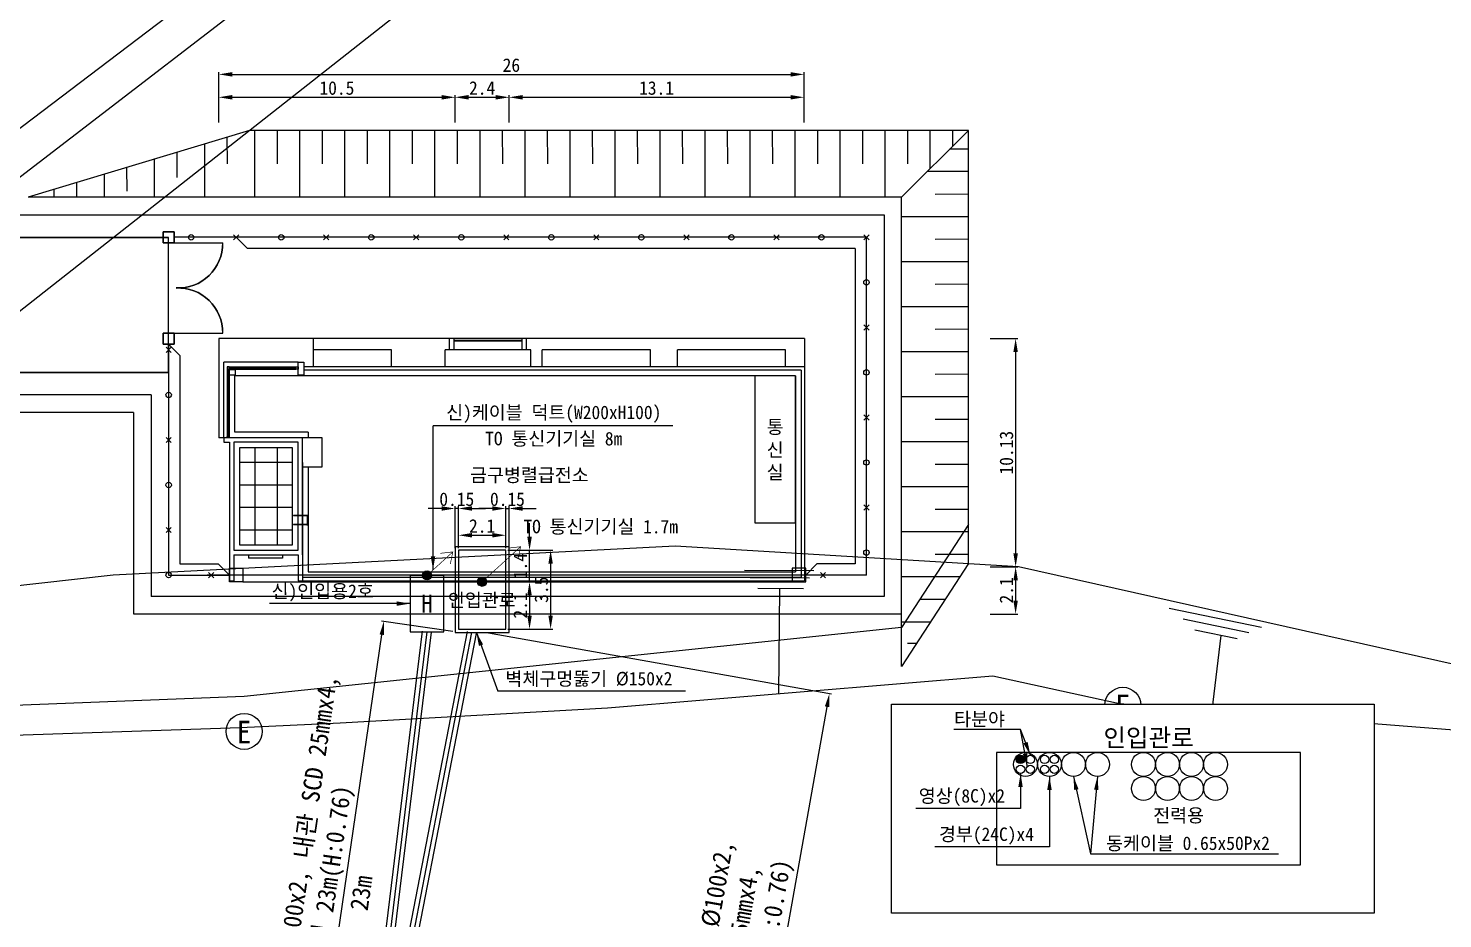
# Model space of a CAD drawing. Extents: x -230 to 359, y 103089 to 103233.
# Drawn here: x 41.6 to 104.4, y 103124.4 to 103164 of the extents above; entities that cross this region are included whole.
import ezdxf
from ezdxf.enums import TextEntityAlignment as Align

# ---------------------------------------------------------------- set-up
doc = ezdxf.new("R2010")
doc.units = 0
doc.header["$MEASUREMENT"] = 0
doc.layers.get('DEFPOINTS').update_dxf_attribs({"linetype": 'CONTINUOUS'})
for name, color, linetype in [('TX-LINE', 2, 'CONTINUOUS'), ('TZ-BASE', 253, 'CONTINUOUS'), ('TZ-DIMS', 1, 'CONTINUOUS'), ('TZ-LEAL', 1, 'CONTINUOUS'), ('TZ-LINE', 7, 'CONTINUOUS'), ('TZ-TEX2', 3, 'CONTINUOUS'), ('TZ-TEXT', 6, 'CONTINUOUS')]:
    doc.layers.add(name, color=color, linetype=linetype)
doc.styles.add('GR', font='GulimChe.ttf')
doc.styles.get("Standard").update_dxf_attribs({"font": 'GulimChe.ttf'})
doc.linetypes.add('XXO_LINE', pattern='A,2.5,["X",Standard,S=1,R=0,X=-1,Y=-0.5],5,["X",Standard,S=1,R=0,X=-1,Y=-0.5],5,-0.5,[133,GulimChe.ttf,S=0.5,R=0,X=-0.5,Y=0],-0.5,2.5', length=16)
doc.linetypes.add('ZIGZAG', pattern='A,0.00254,-5.08,[131,ltypeshp.shx,S=5.08,R=0,X=-5.08,Y=0],-10.16,[131,ltypeshp.shx,S=5.08,R=180,X=5.08,Y=0],-5.08', length=20.32254)
doc.dimstyles.new('D200', dxfattribs={"dimscale": 0.2, "dimtxt": 3, "dimasz": 3, "dimexe": 0.5, "dimexo": 0.5, "dimgap": 0.5, "dimtad": 1, "dimdec": 0, "dimzin": 1, "dimdsep": 46, "dimlunit": 6, "dimtxsty": 'Standard', "dimcen": 1, "dimclrd": 1, "dimclre": 1, "dimclrt": 3, "dimadec": 0, "dimazin": 0, "dimtfac": 1, "dimtdec": 0, "dimtix": 1, "dimtmove": 2, "dimatfit": 3, "dimfxl": 0, "dimtvp": 2, "dimlwd": -1, "dimlwe": -1, "dimarcsym": 0})

# ---------------------------------------------------------------- blocks, each defined once
blk = doc.blocks.new('*D9')
at = {"layer": 'DEFPOINTS', "color": 0, "ltscale": 2}
for p in [(76.046, 103161.917), (50.046, 103159.68, 0), (76.046, 103159.68, 0)]:
    blk.add_point(p, dxfattribs=at)
at = {"layer": 'TZ-DIMS', "color": 1, "ltscale": 2}
for p, q in [((50.046, 103159.78), (50.046, 103162.017)), ((50.646, 103161.917), (75.446, 103161.917)), ((76.046, 103159.78), (76.046, 103162.017))]:
    blk.add_line(p, q, dxfattribs=at)
for points in [[(50.646, 103162.017), (50.646, 103161.817), (50.046, 103161.917)], [(75.446, 103162.017), (75.446, 103161.817), (76.046, 103161.917)]]:
    blk.add_solid(points, dxfattribs=at)
at = {"layer": 'TZ-DIMS', "color": 3, "ltscale": 2, "insert": (63.046, 103162.324), "char_height": 0.6, "attachment_point": 5}
blk.add_mtext('26', dxfattribs=at)
blk = doc.blocks.new('*D10')
at = {"layer": 'DEFPOINTS', "color": 0}
for p in [(60.546, 103160.899), (50.046, 103159.68, 0), (60.546, 103159.68, 0)]:
    blk.add_point(p, dxfattribs=at)
at = {"layer": 'TZ-DIMS', "color": 1}
for p, q in [((50.046, 103159.78), (50.046, 103160.999)), ((50.646, 103160.899), (59.946, 103160.899)), ((60.546, 103159.78), (60.546, 103160.999))]:
    blk.add_line(p, q, dxfattribs=at)
for points in [[(50.646, 103160.999), (50.646, 103160.799), (50.046, 103160.899)], [(59.946, 103160.999), (59.946, 103160.799), (60.546, 103160.899)]]:
    blk.add_solid(points, dxfattribs=at)
at = {"layer": 'TZ-DIMS', "color": 3, "insert": (55.296, 103161.307), "char_height": 0.6, "attachment_point": 5}
blk.add_mtext('10.5', dxfattribs=at)
blk = doc.blocks.new('*D11')
at = {"layer": 'DEFPOINTS', "color": 0}
for p in [(62.946, 103160.899), (60.546, 103159.68, 0), (62.946, 103159.68, 0)]:
    blk.add_point(p, dxfattribs=at)
at = {"layer": 'TZ-DIMS', "color": 1}
for p, q in [((60.546, 103159.78), (60.546, 103160.999)), ((61.146, 103160.899), (62.346, 103160.899)), ((62.946, 103159.78), (62.946, 103160.999))]:
    blk.add_line(p, q, dxfattribs=at)
for points in [[(61.146, 103160.999), (61.146, 103160.799), (60.546, 103160.899)], [(62.346, 103160.999), (62.346, 103160.799), (62.946, 103160.899)]]:
    blk.add_solid(points, dxfattribs=at)
at = {"layer": 'TZ-DIMS', "color": 3, "insert": (61.746, 103161.306), "char_height": 0.6, "attachment_point": 5}
blk.add_mtext('2.4', dxfattribs=at)
blk = doc.blocks.new('*D12')
at = {"layer": 'DEFPOINTS', "color": 0}
for p in [(76.046, 103160.899), (62.946, 103159.68, 0), (76.046, 103159.68, 0)]:
    blk.add_point(p, dxfattribs=at)
at = {"layer": 'TZ-DIMS', "color": 1}
for p, q in [((62.946, 103159.78), (62.946, 103160.999)), ((63.546, 103160.899), (75.446, 103160.899)), ((76.046, 103159.78), (76.046, 103160.999))]:
    blk.add_line(p, q, dxfattribs=at)
for points in [[(63.546, 103160.999), (63.546, 103160.799), (62.946, 103160.899)], [(75.446, 103160.999), (75.446, 103160.799), (76.046, 103160.899)]]:
    blk.add_solid(points, dxfattribs=at)
at = {"layer": 'TZ-DIMS', "color": 3, "insert": (69.496, 103161.307), "char_height": 0.6, "attachment_point": 5}
blk.add_mtext('13.1', dxfattribs=at)
blk = doc.blocks.new('*D13')
at = {"layer": 'DEFPOINTS', "color": 0}
for p in [(84.215, 103150.18, 0), (84.215, 103140.05, 0), (85.447, 103140.05)]:
    blk.add_point(p, dxfattribs=at)
at = {"layer": 'TZ-DIMS', "color": 1}
for p, q in [((84.315, 103150.18), (85.547, 103150.18)), ((85.447, 103149.58), (85.447, 103140.65)), ((84.315, 103140.05), (85.547, 103140.05))]:
    blk.add_line(p, q, dxfattribs=at)
for points in [[(85.347, 103149.58), (85.547, 103149.58), (85.447, 103150.18)], [(85.347, 103140.65), (85.547, 103140.65), (85.447, 103140.05)]]:
    blk.add_solid(points, dxfattribs=at)
at = {"layer": 'TZ-DIMS', "color": 3, "insert": (85.039, 103145.115), "char_height": 0.6, "attachment_point": 5, "rotation": 90}
blk.add_mtext('10.13', dxfattribs=at)
blk = doc.blocks.new('*D14')
at = {"layer": 'DEFPOINTS', "color": 0}
for p in [(84.215, 103140.05, 0), (84.215, 103137.95, 0), (85.447, 103137.95)]:
    blk.add_point(p, dxfattribs=at)
at = {"layer": 'TZ-DIMS', "color": 1}
for p, q in [((84.315, 103140.05), (85.547, 103140.05)), ((85.447, 103139.45), (85.447, 103138.55)), ((84.315, 103137.95), (85.547, 103137.95))]:
    blk.add_line(p, q, dxfattribs=at)
for points in [[(85.347, 103139.45), (85.547, 103139.45), (85.447, 103140.05)], [(85.347, 103138.55), (85.547, 103138.55), (85.447, 103137.95)]]:
    blk.add_solid(points, dxfattribs=at)
at = {"layer": 'TZ-DIMS', "color": 3, "insert": (85.039, 103139), "char_height": 0.6, "attachment_point": 5, "rotation": 90}
blk.add_mtext('2.1', dxfattribs=at)
blk = doc.blocks.new('*D17')
at = {"layer": 'DEFPOINTS', "color": 0}
for p in [(62.796, 103139.38, 0), (62.796, 103137.28, 0), (63.853, 103137.28)]:
    blk.add_point(p, dxfattribs=at)
at = {"layer": 'TZ-DIMS', "color": 1}
for p, q in [((62.896, 103139.38), (63.953, 103139.38)), ((63.853, 103138.78), (63.853, 103137.88)), ((62.896, 103137.28), (63.953, 103137.28))]:
    blk.add_line(p, q, dxfattribs=at)
for points in [[(63.753, 103138.78), (63.953, 103138.78), (63.853, 103139.38)], [(63.753, 103137.88), (63.953, 103137.88), (63.853, 103137.28)]]:
    blk.add_solid(points, dxfattribs=at)
at = {"layer": 'TZ-DIMS', "color": 3, "insert": (63.445, 103138.33), "char_height": 0.6, "attachment_point": 5, "rotation": 90}
blk.add_mtext('2.1', dxfattribs=at)
blk = doc.blocks.new('*D18')
at = {"layer": 'DEFPOINTS', "color": 0}
for p in [(62.796, 103140.78, 0), (63.853, 103140.78), (62.796, 103139.38, 0)]:
    blk.add_point(p, dxfattribs=at)
at = {"layer": 'TZ-DIMS', "color": 1}
for p, q in [((63.853, 103141.38), (63.853, 103141.98)), ((62.896, 103140.78), (63.953, 103140.78)), ((63.853, 103139.38), (63.853, 103140.78)), ((62.896, 103139.38), (63.953, 103139.38)), ((63.853, 103138.78), (63.853, 103138.18))]:
    blk.add_line(p, q, dxfattribs=at)
for points in [[(63.753, 103141.38), (63.953, 103141.38), (63.853, 103140.78)], [(63.753, 103138.78), (63.953, 103138.78), (63.853, 103139.38)]]:
    blk.add_solid(points, dxfattribs=at)
at = {"layer": 'TZ-DIMS', "color": 3, "insert": (63.445, 103140.08), "char_height": 0.6, "attachment_point": 5, "rotation": 90}
blk.add_mtext('1.4', dxfattribs=at)
blk = doc.blocks.new('*D19')
at = {"layer": 'DEFPOINTS', "color": 0}
for p in [(62.796, 103140.78, 0), (62.796, 103137.28, 0), (64.789, 103137.28)]:
    blk.add_point(p, dxfattribs=at)
at = {"layer": 'TZ-DIMS', "color": 1}
for p, q in [((62.896, 103140.78), (64.889, 103140.78)), ((64.789, 103140.18), (64.789, 103137.88)), ((62.896, 103137.28), (64.889, 103137.28))]:
    blk.add_line(p, q, dxfattribs=at)
for points in [[(64.689, 103140.18), (64.889, 103140.18), (64.789, 103140.78)], [(64.689, 103137.88), (64.889, 103137.88), (64.789, 103137.28)]]:
    blk.add_solid(points, dxfattribs=at)
at = {"layer": 'TZ-DIMS', "color": 3, "insert": (64.381, 103139.03), "char_height": 0.6, "attachment_point": 5, "rotation": 90}
blk.add_mtext('3.5', dxfattribs=at)
blk = doc.blocks.new('*D20')
at = {"layer": 'DEFPOINTS', "color": 0}
for p in [(62.796, 103141.449), (60.696, 103140.78, 0), (62.796, 103140.78, 0)]:
    blk.add_point(p, dxfattribs=at)
at = {"layer": 'TZ-DIMS', "color": 1}
for p, q in [((60.696, 103140.88), (60.696, 103141.549)), ((61.296, 103141.449), (62.196, 103141.449)), ((62.796, 103140.88), (62.796, 103141.549))]:
    blk.add_line(p, q, dxfattribs=at)
for points in [[(61.296, 103141.549), (61.296, 103141.349), (60.696, 103141.449)], [(62.196, 103141.549), (62.196, 103141.349), (62.796, 103141.449)]]:
    blk.add_solid(points, dxfattribs=at)
at = {"layer": 'TZ-DIMS', "color": 3, "insert": (61.746, 103141.857), "char_height": 0.6, "attachment_point": 5}
blk.add_mtext('2.1', dxfattribs=at)
blk = doc.blocks.new('*D21')
at = {"layer": 'DEFPOINTS', "color": 0}
for p in [(60.546, 103142.637), (60.546, 103140.78, 0), (60.696, 103140.78, 0)]:
    blk.add_point(p, dxfattribs=at)
at = {"layer": 'TZ-DIMS', "color": 1}
for p, q in [((59.946, 103142.637), (59.346, 103142.637)), ((60.546, 103140.88), (60.546, 103142.737)), ((60.696, 103142.637), (60.546, 103142.637)), ((60.696, 103140.88), (60.696, 103142.737)), ((61.296, 103142.637), (61.896, 103142.637))]:
    blk.add_line(p, q, dxfattribs=at)
for points in [[(59.946, 103142.737), (59.946, 103142.537), (60.546, 103142.637)], [(61.296, 103142.737), (61.296, 103142.537), (60.696, 103142.637)]]:
    blk.add_solid(points, dxfattribs=at)
at = {"layer": 'TZ-DIMS', "color": 3, "insert": (60.621, 103143.045), "char_height": 0.6, "attachment_point": 5}
blk.add_mtext('0.15', dxfattribs=at)
blk = doc.blocks.new('*D22')
at = {"layer": 'DEFPOINTS', "color": 0}
for p in [(62.946, 103142.637), (62.796, 103140.78, 0), (62.946, 103140.78, 0)]:
    blk.add_point(p, dxfattribs=at)
at = {"layer": 'TZ-DIMS', "color": 1}
for p, q in [((62.196, 103142.637), (61.596, 103142.637)), ((62.796, 103140.88), (62.796, 103142.737)), ((62.796, 103142.637), (62.946, 103142.637)), ((62.946, 103140.88), (62.946, 103142.737)), ((63.546, 103142.637), (64.146, 103142.637))]:
    blk.add_line(p, q, dxfattribs=at)
for points in [[(62.196, 103142.737), (62.196, 103142.537), (62.796, 103142.637)], [(63.546, 103142.737), (63.546, 103142.537), (62.946, 103142.637)]]:
    blk.add_solid(points, dxfattribs=at)
at = {"layer": 'TZ-DIMS', "color": 3, "insert": (62.871, 103143.045), "char_height": 0.6, "attachment_point": 5}
blk.add_mtext('0.15', dxfattribs=at)
blk = doc.blocks.new('*D25')
at = {"layer": 'DEFPOINTS', "color": 0, "ltscale": 2}
for p in [(57.38, 103137.625), (60.549, 103137.163), (57.056, 103113.251)]:
    blk.add_point(p, dxfattribs=at)
at = {"layer": 'TZ-TEXT', "color": 1, "ltscale": 2}
for p, q in [((60.45, 103137.177), (57.281, 103137.64)), ((53.974, 103114.308), (57.293, 103137.032)), ((56.957, 103113.266), (53.788, 103113.728))]:
    blk.add_line(p, q, dxfattribs=at)
for points in [[(57.194, 103137.046), (57.392, 103137.017), (57.38, 103137.625)], [(53.875, 103114.322), (54.073, 103114.293), (53.887, 103113.714)]]:
    blk.add_solid(points, dxfattribs=at)
at = {"layer": 'TZ-TEXT', "color": 3, "ltscale": 2, "insert": (54.332, 103125.86), "char_height": 0.8, "attachment_point": 5, "rotation": 81.69017}
blk.add_mtext('{\\C6;신) 직매 FC Ø100x2, 내관 SCD 25mmx4,\\P터파기 23m(H:0.76)}', dxfattribs=at)
blk = doc.blocks.new('*D43')
at = {"layer": 'DEFPOINTS', "color": 0, "ltscale": 2}
for p in [(61.932, 103137.13), (77.176, 103134.422), (57.651, 103113.025)]:
    blk.add_point(p, dxfattribs=at)
at = {"layer": 'TZ-TEXT', "color": 1, "ltscale": 2}
for p, q in [((62.03, 103137.112), (77.274, 103134.405)), ((73, 103110.909), (77.071, 103133.832)), ((57.749, 103113.008), (72.993, 103110.301))]:
    blk.add_line(p, q, dxfattribs=at)
for points in [[(76.972, 103133.849), (77.169, 103133.814), (77.176, 103134.422)], [(72.901, 103110.926), (73.098, 103110.891), (72.895, 103110.318)]]:
    blk.add_solid(points, dxfattribs=at)
at = {"layer": 'TZ-TEXT', "color": 3, "ltscale": 2, "insert": (73.067, 103122.72), "char_height": 0.8, "attachment_point": 5, "rotation": 79.92957}
blk.add_mtext('{\\C6;신) 직매 FC Ø100x2,\\P내관 SCD 25mmx4,\\P터파기 23m(H:0.76)}', dxfattribs=at)

msp = doc.modelspace()

# ---------------------------------------------------------------- hatches: boundary and pattern name
at = {"layer": 'TZ-LINE'}
h = msp.add_hatch(color=256, dxfattribs=at)
h.dxf.hatch_style = 1
h.paths.add_polyline_path([(59.099, 103139.663, 1), (59.499, 103139.663, 1)])
h = msp.add_hatch(color=256, dxfattribs=at)
h.dxf.hatch_style = 1
h.paths.add_polyline_path([(61.546, 103139.38, 1), (61.946, 103139.38, 1)])

# ---------------------------------------------------------------- linework, layer by layer
at = {"layer": 'TZ-BASE'}
for p, q in [((83.351, 103159.428), (51.409, 103159.428)), ((83.351, 103159.428), (80.381, 103156.458)), ((83.351, 103141.923), (83.351, 103159.428)), ((83.351, 103140.191), (83.351, 103159.428)), ((80.381, 103156.458), (41.585, 103156.458)), ((80.381, 103137.358), (80.381, 103156.458)), ((80.381, 103135.626), (80.381, 103156.458)), ((30.889, 103155.678), (79.601, 103155.678)), ((79.601, 103155.678), (79.601, 103138.732)), ((79.601, 103155.678), (79.601, 103138.732)), ((50.705, 103154.564), (50.937, 103154.795)), ((50.705, 103154.795), (50.937, 103154.564)), ((54.705, 103154.564), (54.937, 103154.795)), ((54.705, 103154.795), (54.937, 103154.564)), ((58.705, 103154.564), (58.937, 103154.795)), ((58.705, 103154.795), (58.937, 103154.564)), ((62.705, 103154.564), (62.937, 103154.795)), ((62.705, 103154.795), (62.937, 103154.564)), ((66.705, 103154.564), (66.937, 103154.795)), ((66.705, 103154.795), (66.937, 103154.564)), ((70.705, 103154.564), (70.937, 103154.795)), ((70.705, 103154.795), (70.937, 103154.564)), ((74.705, 103154.795), (74.937, 103154.564)), ((74.705, 103154.564), (74.937, 103154.795)), ((78.705, 103154.564), (78.937, 103154.795)), ((78.705, 103154.795), (78.937, 103154.564)), ((26.796, 103154.678), (47.821, 103154.678)), ((47.816, 103148.678), (47.821, 103154.678)), ((47.821, 103154.43), (50.221, 103154.43)), ((78.821, 103154.68), (48.071, 103154.68)), ((50.821, 103154.68), (51.321, 103154.18)), ((78.321, 103154.18), (51.321, 103154.18)), ((78.821, 103139.68), (78.821, 103154.68)), ((78.705, 103150.564), (78.937, 103150.795)), ((78.705, 103150.795), (78.937, 103150.564)), ((47.705, 103149.564), (47.937, 103149.795)), ((47.705, 103149.795), (47.937, 103149.564)), ((47.821, 103149.93), (47.821, 103139.68)), ((47.821, 103149.93), (48.321, 103149.43)), ((54.246, 103150.18, 0), (50.046, 103150.18, 0)), ((50.046, 103150.18, 0), (50.046, 103145.78, 0)), ((76.071, 103150.18, 0), (53.771, 103150.18, 0)), ((54.246, 103150.18, 0), (54.246, 103148.93, 0)), ((63.721, 103150.18, 0), (60.301, 103150.18, 0)), ((60.301, 103149.68, 0), (60.301, 103150.18, 0)), ((60.501, 103149.68, 0), (60.501, 103150.18, 0)), ((60.501, 103150.11, 0), (63.521, 103150.11, 0)), ((60.501, 103150.09, 0), (63.521, 103150.09, 0)), ((63.521, 103149.68, 0), (63.521, 103150.18, 0)), ((63.721, 103149.68, 0), (63.721, 103150.18, 0)), ((76.071, 103150.18, 0), (76.071, 103148.93, 0)), ((50.271, 103145.78, 0), (50.271, 103149.13, 0)), ((53.571, 103149.13, 0), (50.271, 103149.13, 0)), ((57.721, 103149.68, 0), (54.246, 103149.68, 0)), ((57.721, 103148.93, 0), (57.721, 103149.68, 0)), ((63.911, 103149.68, 0), (60.111, 103149.68, 0)), ((60.111, 103148.93, 0), (60.111, 103149.68, 0)), ((63.911, 103148.93, 0), (63.911, 103149.68, -0.001)), ((69.221, 103149.68, 0), (64.421, 103149.68, 0)), ((64.421, 103148.93, 0), (64.421, 103149.68, 0)), ((69.221, 103148.93, 0), (69.221, 103149.68, 0)), ((75.221, 103149.68, 0), (70.421, 103149.68, 0)), ((70.421, 103148.93, 0), (70.421, 103149.68, 0)), ((75.221, 103148.93, 0), (75.221, 103149.68, 0)), ((47.821, 103148.678), (16.485, 103148.678)), ((50.416, 103148.83, 0), (50.416, 103145.83, 0)), ((50.456, 103148.83, 0), (50.456, 103145.83, 0)), ((50.476, 103148.83, 0), (50.476, 103145.83, 0)), ((50.516, 103148.93, 0), (53.471, 103148.93, 0)), ((50.516, 103148.89, 0), (53.471, 103148.89, 0)), ((50.516, 103148.87, 0), (53.471, 103148.87, 0)), ((50.516, 103148.83, 0), (53.471, 103148.83, 0)), ((50.516, 103148.83, 0), (50.516, 103145.83, 0)), ((75.671, 103148.53, 0), (50.766, 103148.53, 0)), ((50.766, 103146.03, 0), (50.766, 103148.53, 0)), ((76.071, 103148.93, 0), (53.821, 103148.93, 0)), ((75.921, 103148.78, 0), (53.821, 103148.78, 0)), ((75.671, 103148.53, 0), (75.671, 103139.83, 0)), ((75.921, 103148.78, 0), (75.921, 103139.58, 0)), ((76.071, 103148.93, 0), (76.071, 103139.43, 0)), ((47.041, 103147.678), (15.455, 103147.678)), ((47.041, 103147.678), (47.041, 103138.732)), ((46.261, 103146.898), (24.676, 103146.898)), ((46.261, 103146.898), (46.261, 103137.952)), ((78.705, 103146.564), (78.937, 103146.795)), ((78.705, 103146.795), (78.937, 103146.564)), ((54.021, 103146.03, 0), (50.766, 103146.03, 0)), ((54.021, 103146.03, 0), (54.021, 103145.78, 0)), ((47.705, 103145.795), (47.937, 103145.564)), ((47.705, 103145.564), (47.937, 103145.795)), ((50.271, 103145.78, 0), (50.046, 103145.78, 0)), ((53.771, 103145.78, 0), (50.271, 103145.78, 0)), ((50.271, 103145.78, 0), (50.271, 103145.58, 0)), ((50.271, 103145.58, 0), (50.521, 103145.58, 0)), ((53.771, 103145.78, 0), (50.521, 103145.78, 0)), ((50.521, 103145.58, 0), (50.521, 103139.43, 0)), ((50.721, 103145.58, 0), (50.721, 103140.78, 0)), ((53.571, 103145.58, 0), (50.721, 103145.58, 0)), ((53.321, 103145.33, 0), (50.971, 103145.33, 0)), ((50.971, 103145.33, 0), (50.971, 103141.03, 0)), ((51.646, 103145.33, 0), (51.646, 103141.03, 0)), ((52.646, 103145.33, 0), (52.646, 103141.03, 0)), ((53.321, 103141.03, 0), (53.321, 103145.33, 0)), ((53.571, 103140.78, 0), (53.571, 103145.58, 0)), ((53.771, 103140.58, 0), (53.771, 103145.78, 0)), ((53.321, 103144.68, 0), (50.971, 103144.68, 0)), ((53.771, 103144.68, 0), (53.771, 103139.43, 0)), ((54.021, 103144.48, 0), (54.021, 103139.83, 0)), ((53.321, 103143.68, 0), (50.971, 103143.68, 0)), ((53.321, 103142.68, 0), (50.971, 103142.68, 0)), ((53.965, 103142.328, 0), (53.373, 103142.328, 0)), ((53.373, 103142.306, 0), (53.373, 103142.328, 0)), ((53.373, 103142.328, 0), (53.373, 103142.306, 0)), ((53.965, 103142.306, 0), (53.373, 103142.306, 0)), ((53.965, 103142.328, 0), (53.771, 103142.328, 0)), ((53.965, 103142.306, 0), (53.771, 103142.306, 0)), ((53.976, 103142.295, 0), (53.976, 103141.939, 0)), ((53.976, 103142.295, 0), (53.976, 103141.939, 0)), ((53.998, 103142.295, 0), (53.998, 103141.939, 0)), ((53.998, 103142.295, 0), (53.998, 103141.939, 0)), ((78.705, 103142.795), (78.937, 103142.564)), ((78.705, 103142.564), (78.937, 103142.795)), ((47.705, 103141.564), (47.937, 103141.795)), ((47.705, 103141.795), (47.937, 103141.564)), ((53.321, 103141.68, 0), (50.971, 103141.68, 0)), ((53.965, 103141.928, 0), (53.373, 103141.928, 0)), ((53.373, 103141.906, 0), (53.373, 103141.928, 0)), ((53.373, 103141.928, 0), (53.373, 103141.906, 0)), ((53.965, 103141.906, 0), (53.373, 103141.906, 0)), ((53.965, 103141.928, 0), (53.771, 103141.928, 0)), ((53.965, 103141.906, 0), (53.771, 103141.906, 0)), ((50.971, 103141.03, 0), (53.321, 103141.03, 0)), ((50.721, 103140.78, 0), (53.571, 103140.78, 0)), ((50.721, 103140.58, 0), (50.721, 103139.43, 0)), ((50.721, 103140.58, 0), (53.571, 103140.58, 0)), ((51.361, 103140.58, 0), (51.361, 103140.43, 0)), ((52.881, 103140.43, 0), (51.361, 103140.43, -0.001)), ((52.881, 103140.58, 0), (52.881, 103140.43, 0)), ((53.571, 103140.58, 0), (53.571, 103139.43, 0)), ((47.821, 103139.68), (50.521, 103139.68)), ((48.321, 103140.18), (50.021, 103140.18)), ((77.285, 103139.68, 0), (49.533, 103139.68, 0)), ((49.597, 103139.795), (49.829, 103139.564)), ((49.597, 103139.564), (49.829, 103139.795)), ((50.021, 103140.18), (50.521, 103139.68)), ((54.021, 103139.83, 0.001), (75.671, 103139.83, 0)), ((76.121, 103139.68), (76.621, 103140.18)), ((78.821, 103139.68), (76.121, 103139.68)), ((78.321, 103140.18), (76.621, 103140.18)), ((76.772, 103139.564), (77.003, 103139.795)), ((76.772, 103139.795), (77.003, 103139.564)), ((50.521, 103139.43, 0), (50.721, 103139.43, 0)), ((51.121, 103139.38), (75.521, 103139.38)), ((53.571, 103139.43, 0), (53.771, 103139.43, 0)), ((53.771, 103139.58, 0.001), (75.921, 103139.58, 0)), ((53.771, 103139.43, 0.001), (76.071, 103139.43, 0)), ((79.601, 103138.732), (47.041, 103138.732)), ((46.261, 103137.952), (80.381, 103137.952))]:
    msp.add_line(p, q, dxfattribs=at)
at = {"layer": 'TZ-BASE', "linetype": 'Continuous'}
for p, q in [((48.071, 103154.93), (47.571, 103154.93)), ((47.571, 103154.93), (47.571, 103154.43)), ((48.071, 103154.43), (48.071, 103154.93)), ((47.571, 103154.43), (48.071, 103154.43)), ((47.821, 103154.43), (50.221, 103154.43)), ((78.321, 103154.18), (78.321, 103140.18)), ((47.571, 103150.43), (47.571, 103149.93)), ((48.071, 103150.43), (47.571, 103150.43)), ((47.571, 103149.93), (47.571, 103150.43)), ((47.571, 103150.43), (48.071, 103150.43)), ((47.821, 103150.43), (50.221, 103150.43)), ((47.821, 103150.43), (50.221, 103150.43)), ((48.071, 103149.93), (48.071, 103150.43)), ((48.071, 103150.43), (48.071, 103149.93)), ((47.571, 103149.93), (48.071, 103149.93)), ((48.071, 103149.93), (47.571, 103149.93)), ((48.321, 103149.43), (48.321, 103140.18))]:
    msp.add_line(p, q, dxfattribs=at)
at = {"layer": 'TZ-BASE'}
for points in [[(18.008, 103200.6), (16.485, 103148.678), (47.816, 103148.678), (47.821, 103154.678), (26.796, 103154.678), (22.781, 103158.693), (24.011, 103200.6)], [(136.733, 103157.723), (126.933, 103133.177), (110.575, 103132.348), (90.056, 103133.959), (84.435, 103135.186), (67.322, 103133.773), (55.437, 103133.098), (50.994, 103132.894), (32.589, 103132.268), (21.552, 103131.871), (15.346, 103134.008), (14.941, 103135.853), (22.97, 103147.703), (25.982, 103148.925), (34.826, 103152.466), (52.107, 103165.751), (78.915, 103185.886), (92.563, 103196.215)], [(25.982, 103148.925), (25.279, 103150.77), (34.076, 103154.124), (89.561, 103196.215)], [(106.776, 103135.309), (105.111, 103144.727), (108.589, 103187.509), (109.381, 103191.238), (94.598, 103191.919), (79.678, 103180.789), (64.268, 103169.54), (36.802, 103147.942), (28.231, 103144.891), (20.284, 103137.397), (20.481, 103137.055), (20.906, 103136.956), (45.358, 103139.69), (70.317, 103140.972), (85.571, 103140.058), (106.776, 103135.309)], [(51.409, 103159.428), (41.585, 103156.458)], [(83.351, 103141.923), (80.381, 103137.358)], [(73.398, 103139.904), (76.489, 103139.886)], [(83.351, 103140.191), (80.381, 103135.626)], [(73.647, 103139.566), (76.294, 103139.551)], [(73.995, 103139.095), (76.021, 103139.083)], [(74.959, 103139.089), (74.909, 103134.399)], [(96.364, 103137.356), (92.268, 103138.195)], [(80.381, 103137.358), (51.172, 103134.281), (24.677, 103133.25)], [(95.802, 103137.109), (92.896, 103137.717)], [(95.291, 103136.842), (93.404, 103137.228)], [(94.565, 103136.99), (94.17, 103133.668)]]:
    msp.add_lwpolyline(points, dxfattribs=at)
at = {"layer": 'TZ-BASE', "flags": 128}
for points in [[(51.638, 103159.428), (51.638, 103156.458)], [(52.638, 103159.428), (52.645, 103157.943)], [(53.638, 103159.428), (53.638, 103156.458)], [(54.638, 103159.428), (54.645, 103157.943)], [(55.638, 103159.428), (55.638, 103156.458)], [(56.638, 103159.428), (56.645, 103157.943)], [(57.638, 103159.428), (57.638, 103156.458)], [(58.638, 103159.428), (58.645, 103157.943)], [(59.638, 103159.428), (59.638, 103156.458)], [(60.638, 103159.428), (60.645, 103157.943)], [(61.638, 103159.428), (61.638, 103156.458)], [(62.638, 103159.428), (62.645, 103157.943)], [(63.638, 103159.428), (63.638, 103156.458)], [(64.638, 103159.428), (64.645, 103157.943)], [(65.638, 103159.428), (65.638, 103156.458)], [(66.638, 103159.428), (66.645, 103157.943)], [(67.638, 103159.428), (67.638, 103156.458)], [(68.638, 103159.428), (68.645, 103157.943)], [(69.638, 103159.428), (69.638, 103156.458)], [(70.638, 103159.428), (70.645, 103157.943)], [(71.638, 103159.428), (71.638, 103156.458)], [(72.638, 103159.428), (72.645, 103157.943)], [(73.638, 103159.428), (73.638, 103156.458)], [(74.638, 103159.428), (74.645, 103157.943)], [(75.638, 103159.428), (75.638, 103156.458)], [(76.638, 103159.428), (76.645, 103157.943)], [(77.638, 103159.428), (77.638, 103156.458)], [(78.638, 103159.428), (78.645, 103157.943)], [(79.638, 103159.428), (79.638, 103156.458)], [(80.638, 103159.428), (80.645, 103157.943)], [(80.638, 103159.428), (80.645, 103157.943)], [(81.638, 103159.428), (81.638, 103157.716)], [(82.638, 103159.428), (82.641, 103158.719)], [(49.409, 103158.824), (49.409, 103156.458)], [(50.411, 103159.127), (50.416, 103157.943)], [(83.351, 103158.596), (82.514, 103158.592)], [(47.181, 103158.15), (47.181, 103156.458)], [(48.182, 103158.453), (48.187, 103157.339)], [(44.952, 103157.476), (44.952, 103156.458)], [(45.954, 103157.779), (45.959, 103156.734)], [(83.351, 103157.596), (81.518, 103157.596)], [(42.723, 103156.803), (42.723, 103156.458)], [(43.726, 103157.106), (43.728, 103156.458)], [(83.351, 103156.596), (81.866, 103156.589)], [(83.351, 103155.596), (80.381, 103155.596)], [(83.351, 103154.596), (81.866, 103154.589)], [(83.351, 103153.596), (80.381, 103153.596)], [(83.351, 103152.596), (81.866, 103152.589)], [(83.351, 103151.596), (80.381, 103151.596)], [(83.351, 103150.596), (81.866, 103150.589)], [(83.351, 103149.596), (80.381, 103149.596)], [(83.351, 103148.596), (81.866, 103148.589)], [(83.351, 103147.596), (80.381, 103147.596)], [(83.351, 103146.596), (81.866, 103146.589)], [(83.351, 103145.596), (80.381, 103145.596)], [(83.351, 103144.596), (81.866, 103144.589)], [(83.351, 103143.596), (80.381, 103143.596)], [(83.351, 103142.596), (81.866, 103142.589)], [(83.351, 103141.596), (80.381, 103141.596)], [(83.351, 103140.596), (81.866, 103140.589)], [(82.963, 103139.596), (80.381, 103139.596)], [(82.313, 103138.596), (81.201, 103138.591)], [(81.662, 103137.596), (80.381, 103137.596)], [(81.039, 103136.638), (80.644, 103136.636)]]:
    msp.add_lwpolyline(points, dxfattribs=at)
at = {"layer": 'TZ-BASE'}
for points in [[(48.071, 103154.43), (47.571, 103154.43), (47.571, 103154.93), (48.071, 103154.93)], [(75.664, 103148.525), (73.86, 103148.525), (73.86, 103141.993), (75.664, 103141.993)], [(51.121, 103139.38), (50.521, 103139.38), (50.521, 103139.98), (51.121, 103139.98)], [(75.521, 103139.38), (76.121, 103139.38), (76.121, 103139.98), (75.521, 103139.98)]]:
    msp.add_lwpolyline(points, close=True, dxfattribs=at)
at = {"layer": 'TZ-BASE', "linetype": 'XXO_LINE', "flags": 128}
for points in [[(47.821, 103149.93), (47.821, 103139.68)], [(47.821, 103139.68), (50.521, 103139.68)]]:
    msp.add_lwpolyline(points, dxfattribs=at)
at = {"layer": 'TZ-BASE', "elevation": 0, "flags": 128}
for points in [[(53.571, 103149.13), (53.821, 103149.13), (53.821, 103148.553), (53.571, 103148.553)], [(50.521, 103148.805), (50.771, 103148.805), (50.771, 103148.553), (50.521, 103148.553)]]:
    msp.add_lwpolyline(points, close=True, dxfattribs=at)
at = {"layer": 'TZ-BASE', "elevation": 0}
for points in [[(50.416, 103148.93), (50.416, 103148.83), (50.516, 103148.83), (50.516, 103148.93)], [(53.571, 103148.83), (53.471, 103148.83), (53.471, 103148.93), (53.571, 103148.93)], [(50.416, 103145.78), (50.416, 103145.83), (50.516, 103145.83), (50.516, 103145.78)]]:
    msp.add_lwpolyline(points, close=True, dxfattribs=at)
msp.add_lwpolyline([(53.771, 103144.48), (54.636, 103144.48), (54.636, 103145.78), (53.771, 103145.78)], dxfattribs=at)
at = {"layer": 'TZ-BASE'}
for centre, radius in [((48.821, 103154.68), 0.12), ((52.821, 103154.68), 0.12), ((56.821, 103154.68), 0.12), ((56.821, 103154.68), 0.12), ((60.821, 103154.68), 0.12), ((64.821, 103154.68), 0.12), ((68.821, 103154.68), 0.12), ((72.821, 103154.68), 0.12), ((76.821, 103154.68), 0.12), ((78.821, 103152.68), 0.12), ((78.821, 103148.68), 0.12), ((47.821, 103147.68), 0.12), ((78.821, 103144.68), 0.12), ((47.821, 103143.68), 0.12), ((53.987, 103142.317, 0), 0.025), ((53.987, 103142.317, 0), 0.025), ((53.987, 103141.917, 0), 0.025), ((53.987, 103141.917, 0), 0.025), ((78.821, 103140.68), 0.12), ((47.821, 103139.68), 0.12), ((90.212, 103133.898), 0.8), ((51.172, 103132.739), 0.8)]:
    msp.add_circle(centre, radius, dxfattribs=at)
at = {"layer": 'TZ-BASE', "linetype": 'Continuous'}
for centre, start, end in [((48.241, 103154.407), 267.47604, 0.64557), ((48.241, 103150.452), 359.35443, 92.52396)]:
    msp.add_arc(centre, 1.98, start, end, dxfattribs=at)
at = {"layer": 'TZ-BASE', "linetype": 'Continuous', "extrusion": (0, 0, -1)}
for centre, start_param, end_param in [((48.241, 103154.407), 0.561241, 2.187356), ((48.241, 103150.452), -1.04234, 0.583775)]:
    msp.add_ellipse(centre, major_axis=(1.664, 1.072), ratio=1, start_param=start_param, end_param=end_param, dxfattribs=at)
at = {"layer": 'TZ-LEAL'}
for points, elevation in [([(70.225, 103146.305), (59.566, 103146.305)], 0.155), ([(70.787, 103134.529), (62.45, 103134.529)], -0.155)]:
    msp.add_lwpolyline(points, dxfattribs=dict(at, elevation=elevation))
at = {"layer": 'TZ-LINE'}
for points in [[(60.546, 103137.13), (62.946, 103137.13), (62.946, 103140.93), (60.546, 103140.93)], [(60.696, 103137.28), (62.796, 103137.28), (62.796, 103140.78), (60.696, 103140.78)]]:
    msp.add_lwpolyline(points, close=True, dxfattribs=at)
at = {"layer": 'TZ-LINE', "const_width": 0.03}
for points in [[(61.746, 103139.38), (63.455, 103140.939)], [(62.906, 103140.878), (63.455, 103140.939), (63.344, 103140.398)], [(59.299, 103139.663), (60.445, 103140.709)], [(59.895, 103140.647), (60.445, 103140.709), (60.333, 103140.167)]]:
    msp.add_lwpolyline(points, dxfattribs=at)
at = {"layer": 'TZ-LINE', "ltscale": 2}
msp.add_lwpolyline([(58.549, 103137.163), (60.049, 103137.163), (60.049, 103139.663), (58.549, 103139.663)], close=True, dxfattribs=at)
at = {"layer": 'TZ-LINE'}
for points in [[(56.845, 103112.966), (56.556, 103113.209), (56.556, 103116.305), (59.1, 103137.187)], [(57.056, 103113.251), (57.056, 103116.312), (61.098, 103137.168)], [(57.102, 103113.272), (56.956, 103113.395), (56.956, 103116.281), (59.497, 103137.138)], [(57.456, 103113.251), (57.456, 103116.274), (61.49, 103137.092)]]:
    msp.add_lwpolyline(points, dxfattribs=at)
at = {"layer": 'TZ-LINE', "linetype": 'ZIGZAG', "ltscale": 0.039}
for points in [[(56.934, 103113.152), (56.756, 103113.302), (56.756, 103116.293), (59.299, 103137.163)], [(57.256, 103113.302), (57.256, 103116.293), (61.294, 103137.13)]]:
    msp.add_lwpolyline(points, dxfattribs=at)
at = {"layer": 'TZ-LINE'}
for centre in [(59.299, 103139.663), (61.746, 103139.38)]:
    msp.add_circle(centre, 0.2, dxfattribs=at)

# ---------------------------------------------------------------- texts
at = {"layer": 'TZ-BASE', "style": 'GR'}
for s, p in [('통', (74.762, 103146.259)), ('신', (74.762, 103145.259)), ('실', (74.762, 103144.259))]:
    msp.add_text(s, height=0.6, rotation=0.00002, dxfattribs=at).set_placement(p, align=Align.MIDDLE)
msp.add_text('금구병렬급전소', height=0.6001, rotation=0.00002, dxfattribs=at).set_placement((63.846, 103143.82), align=Align.CENTER)
at = {"layer": 'TZ-BASE'}
for p in [(90.206, 103133.368), (51.166, 103132.209)]:
    msp.add_text('E', height=1, rotation=0.00802, dxfattribs=at).set_placement(p, align=Align.CENTER)
at = {"layer": 'TZ-TEX2'}
msp.add_text('H', height=0.8, dxfattribs=at).set_placement((59.299, 103138.413), align=Align.MIDDLE)
at = {"layer": 'TZ-TEXT'}
for s, rotation, p in [('신)케이블 덕트(W200xH100)', 0.05182, (64.928, 103146.862, 0.155)), ('TO 통신기기실 8m', 359.94818, (64.928, 103145.747, 0.155)), ('TO 통신기기실 1.7m', 359.94818, (67.014, 103141.84, 0)), ('인입관로', 359.94818, (61.73, 103138.581, 0)), ('벽체구멍뚫기 Ø150x2', 0.05182, (66.49, 103135.086, -0.155))]:
    msp.add_text(s, height=0.6, rotation=rotation, dxfattribs=at).set_placement(p, align=Align.MIDDLE)
msp.add_text('신)인입용2호', height=0.6, rotation=0.05182, dxfattribs=at).set_placement((52.394, 103138.963), align=Align.MIDDLE_LEFT)
at = {"layer": 'TZ-TEXT', "ltscale": 2, "insert": (56.381, 103125.56), "char_height": 0.8, "attachment_point": 5, "rotation": 81.69017}
msp.add_mtext('23m', dxfattribs=at)

# ---------------------------------------------------------------- dimensions: what is measured, and where the dimension line sits
at = {"layer": 'TZ-DIMS', "ltscale": 2}
dim = msp.add_linear_dim(base=(76.046, 103161.917), p1=(50.046, 103159.68, 0), p2=(76.046, 103159.68, 0), dimstyle='D200', dxfattribs=at)
dim.commit()
dim.dimension.update_dxf_attribs({"geometry": '*D9', "text_midpoint": (63.046, 103162.324)})
at = {"layer": 'TZ-DIMS'}
for base, p1, p2, override, picture, middle in [((60.546, 103160.899), (50.046, 103159.68, 0), (60.546, 103159.68, 0), {"dimdec": 1, "dimlunit": 6}, '*D10', (55.296, 103161.307)), ((62.946, 103160.899), (60.546, 103159.68, 0), (62.946, 103159.68, 0), {"dimdec": 1}, '*D11', (61.746, 103161.306)), ((76.046, 103160.899), (62.946, 103159.68, 0), (76.046, 103159.68, 0), {"dimdec": 1}, '*D12', (69.496, 103161.307)), ((60.546, 103142.637, 0), (60.696, 103140.78), (60.546, 103140.78), {"dimdec": 2}, '*D21', (60.621, 103143.045, 0)), ((62.946, 103142.637, 0), (62.796, 103140.78), (62.946, 103140.78), {"dimdec": 2}, '*D22', (62.871, 103143.045, 0)), ((62.796, 103141.449, 0), (60.696, 103140.78), (62.796, 103140.78), {"dimdec": 1}, '*D20', (61.746, 103141.857, 0))]:
    dim = msp.add_linear_dim(base=base, p1=p1, p2=p2, dimstyle='D200', override=override, dxfattribs=at)
    dim.commit()
    dim.dimension.update_dxf_attribs({"geometry": picture, "text_midpoint": middle})
for base, p1, p2, override, picture, middle in [((85.447, 103140.05), (84.215, 103150.18, 0), (84.215, 103140.05, 0), {"dimdec": 2}, '*D13', (85.039, 103145.115)), ((63.853, 103140.78, 0), (62.796, 103139.38), (62.796, 103140.78), {"dimdec": 1}, '*D18', (63.445, 103140.08, 0)), ((64.789, 103137.28, 0), (62.796, 103140.78), (62.796, 103137.28), {"dimdec": 1}, '*D19', (64.381, 103139.03, 0)), ((85.447, 103137.95), (84.215, 103140.05, 0), (84.215, 103137.95, 0), {"dimdec": 1}, '*D14', (85.039, 103139)), ((63.853, 103137.28, 0), (62.796, 103139.38), (62.796, 103137.28), {"dimdec": 1}, '*D17', (63.445, 103138.33, 0))]:
    dim = msp.add_linear_dim(base=base, p1=p1, p2=p2, angle=90, dimstyle='D200', override=override, dxfattribs=at)
    dim.commit()
    dim.dimension.update_dxf_attribs({"geometry": picture, "text_midpoint": middle})
at = {"layer": 'TZ-TEXT', "ltscale": 2}
for p1, p2, distance, text, picture, middle in [((57.056, 103113.251), (60.549, 103137.163), 3.203, '{\\C6;신) 직매 FC Ø100x2, 내관 SCD 25mmx4,\\P터파기 23m(H:0.76)}', '*D25', (54.332, 103125.86)), ((57.651, 103113.025), (61.932, 103137.13), -15.483, '{\\C6;신) 직매 FC Ø100x2,\\P내관 SCD 25mmx4,\\P터파기 23m(H:0.76)}', '*D43', (73.067, 103122.72))]:
    dim = msp.add_aligned_dim(p1=p1, p2=p2, distance=distance, text=text, dimstyle='D200', override={"dimtxt": 4}, dxfattribs=at)
    dim.commit()
    dim.dimension.update_dxf_attribs({"geometry": picture, "text_midpoint": middle})

# ---------------------------------------------------------------- leaders
at = {"layer": 'TZ-DIMS'}
for points in [[(59.566, 103139.907, 0.155), (59.566, 103146.305, 0.155)], [(61.49, 103137.13), (62.45, 103134.529)]]:
    msp.add_leader(points, dimstyle='D200', override={"dimdec": 1}, dxfattribs=at)
at = {"layer": 'TZ-LEAL'}
msp.add_leader([(58.549, 103138.413), (52.308, 103138.413)], dimstyle='D200', dxfattribs=at)

# ---------------------------------------------------------------- next in the draw order: wipeouts: each hides what was drawn before it
msp.add_wipeout([(79.928, 103133.943), (79.928, 103124.668), (101.37, 103124.668), (101.37, 103133.943)]).dxf.layer = 'TX-LINE'

# ---------------------------------------------------------------- next in the draw order: hatches: boundary and pattern name
at = {"layer": 'TZ-LINE'}
h = msp.add_hatch(color=256, dxfattribs=at)
h.dxf.hatch_style = 1
h.paths.add_polyline_path([(85.478, 103131.492, -1), (85.852, 103131.492, -1)])

# ---------------------------------------------------------------- next in the draw order: linework, layer by layer
at = {"layer": 'TZ-LINE', "ltscale": 2}
msp.add_lwpolyline([(84.604, 103126.805), (98.104, 103126.805), (98.104, 103131.805), (84.604, 103131.805)], close=True, dxfattribs=at)
for centre, radius in [((85.883, 103131.272), 0.533), ((85.665, 103131.492), 0.187), ((86.101, 103131.492), 0.187), ((86.95, 103131.272), 0.533), ((86.732, 103131.492), 0.187), ((87.167, 103131.492), 0.187), ((88.016, 103131.272), 0.533), ((89.083, 103131.272), 0.533), ((91.124, 103131.272), 0.533), ((92.191, 103131.272), 0.533), ((93.258, 103131.272), 0.533), ((94.324, 103131.272), 0.533), ((85.665, 103131.053), 0.187), ((86.101, 103131.053), 0.187), ((86.732, 103131.053), 0.187), ((87.167, 103131.053), 0.187), ((91.124, 103130.205), 0.533), ((92.191, 103130.205), 0.533), ((93.258, 103130.205), 0.533), ((94.324, 103130.205), 0.533)]:
    msp.add_circle(centre, radius, dxfattribs=at)
at = {"layer": 'TZ-TEXT'}
msp.add_lwpolyline([(79.928, 103133.943), (101.37, 103133.943), (101.37, 103124.668), (79.928, 103124.668)], close=True, dxfattribs=at)

# ---------------------------------------------------------------- next in the draw order: texts
at = {"layer": 'TZ-DIMS'}
msp.add_text('전력용', height=0.6, dxfattribs=at).set_placement((92.69, 103129.013, -0.31), align=Align.MIDDLE)
at = {"layer": 'TZ-DIMS', "char_height": 0.6}
for s, insert, attachment_point in [('타분야', (84.975, 103132.922), 9), ('영상(8C)x2', (84.975, 103129.415), 9), ('경부(24C)x4', (86.259, 103127.712), 9), ('동케이블 0.65x50Px2', (89.465, 103127.407), 7)]:
    msp.add_mtext(s, dxfattribs=dict(at, insert=insert, attachment_point=attachment_point))
at = {"layer": 'TZ-TEX2'}
msp.add_text('인입관로', height=0.8, dxfattribs=at).set_placement((91.354, 103132.472), align=Align.MIDDLE)

# ---------------------------------------------------------------- next in the draw order: leaders
at = {"layer": 'TZ-DIMS', "annotation_type": 0, "has_hookline": 1}
for points, hookline_direction, text_width in [([(86.101, 103131.679), (85.665, 103132.822), (85.075, 103132.822)], 1, 2.273), ([(85.665, 103130.865), (85.665, 103129.315), (85.075, 103129.315)], 1, 3.959), ([(86.95, 103130.739), (86.95, 103127.612), (86.359, 103127.612)], 1, 4.407), ([(88.016, 103130.739), (88.775, 103127.307), (89.365, 103127.307)], 0, 7.663), ([(89.083, 103130.739), (88.775, 103127.307), (89.365, 103127.307)], 0, 7.663)]:
    msp.add_leader(points, dimstyle='D200', dxfattribs=dict(at, hookline_direction=hookline_direction, text_width=text_width))
at = {"layer": 'TZ-DIMS'}
msp.add_leader([(85.973, 103131.154), (85.665, 103132.822), (85.075, 103132.822)], dimstyle='D200', dxfattribs=at)

doc.saveas('drawing.dxf')
